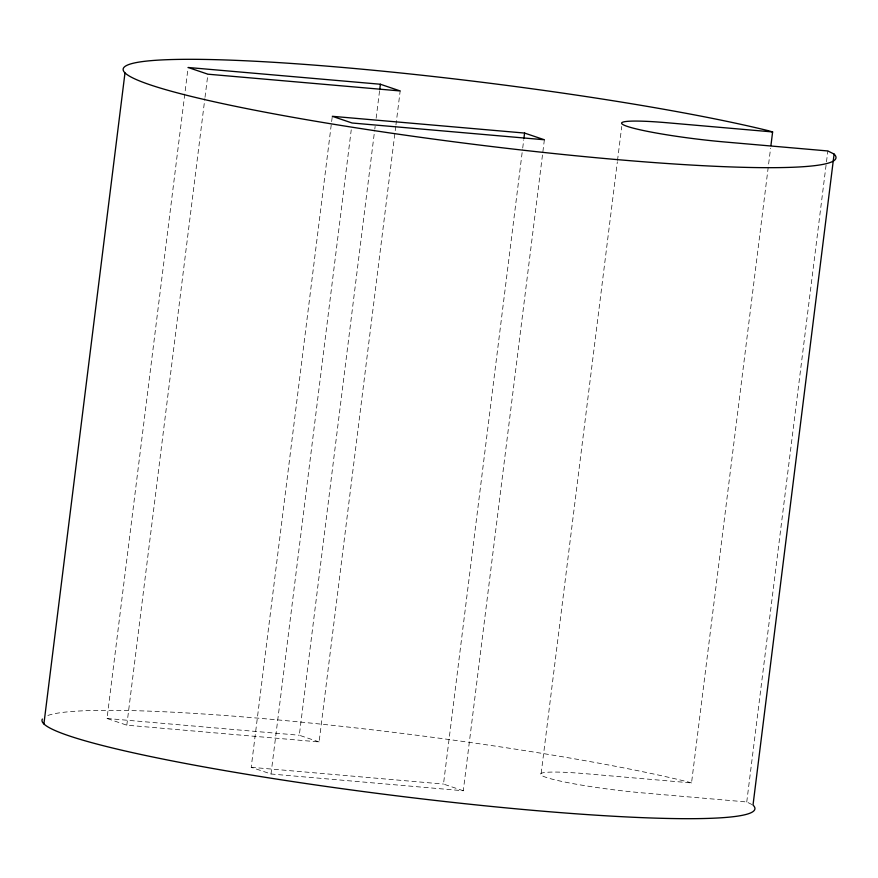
<?xml version="1.0" encoding="UTF-8"?>
<svg xmlns="http://www.w3.org/2000/svg" width="878" height="878" viewBox="0 0 878 878"><rect width="100%" height="100%" fill="white"/><g stroke="black" fill="none" stroke-linecap="round" stroke-linejoin="round"><path stroke-width="0.66" stroke-dasharray="4.39 3.29" d="M395.769 126.278L319.087 741.943L126.805 725.184L107.017 718.489L188.101 67.485M126.805 725.184L204.848 98.654M205.013 97.293L207.899 74.191M544.371 139.767L463.288 790.76L271.006 774.001L251.207 767.306L332.301 116.302M271.006 774.001L351.244 129.801M319.087 741.943L299.299 735.248L374.632 130.46M374.796 129.099L375.136 126.377M376.146 118.223L379.537 91.038M395.945 124.928L400.17 90.95M463.288 790.76L443.489 784.065L522.542 149.37M522.717 148.009L523.727 139.854M541.166 773.386L617.344 161.804M617.508 160.444L621.745 126.465M751.974 804.544L746.75 801.965L643.047 792.922A74.839 6.519 7.1 0 1 546.105 777.37A74.839 6.519 7.1 0 1 586.493 773.781L691.535 782.935L770.588 148.25M746.75 801.965L826.308 163.198M826.483 161.837L827.833 150.961M107.017 718.489L299.299 735.248M251.207 767.306L443.489 784.065M691.535 782.935L687.09 781.661A359.201 31.312 7.1 0 0 315.641 723.582A359.201 31.312 7.1 0 0 46.446 716.02"/><path stroke-width="1.32" d="M43.9 723.933L124.983 72.94M379.702 89.688L380.383 84.244L188.101 67.485L207.899 74.191L400.17 90.95L380.383 84.244M523.903 138.494L524.572 133.061L332.301 116.302L352.089 123.008L544.371 139.767L524.572 133.061M770.928 145.528L772.618 131.941L768.173 130.657A359.201 31.312 7.1 0 0 184.248 59.331A359.201 31.312 7.1 0 0 392.905 133.39A359.201 31.312 7.1 0 0 834.1 154.067L753.017 805.06A359.201 31.312 7.1 0 1 408.687 797.301A359.201 31.312 7.1 0 1 42.374 719.038M772.618 131.941L667.587 122.788A74.839 6.519 7.1 0 0 627.188 126.366A74.839 6.519 7.1 0 0 724.13 141.929L827.833 150.961L834.1 154.067"/></g></svg>
